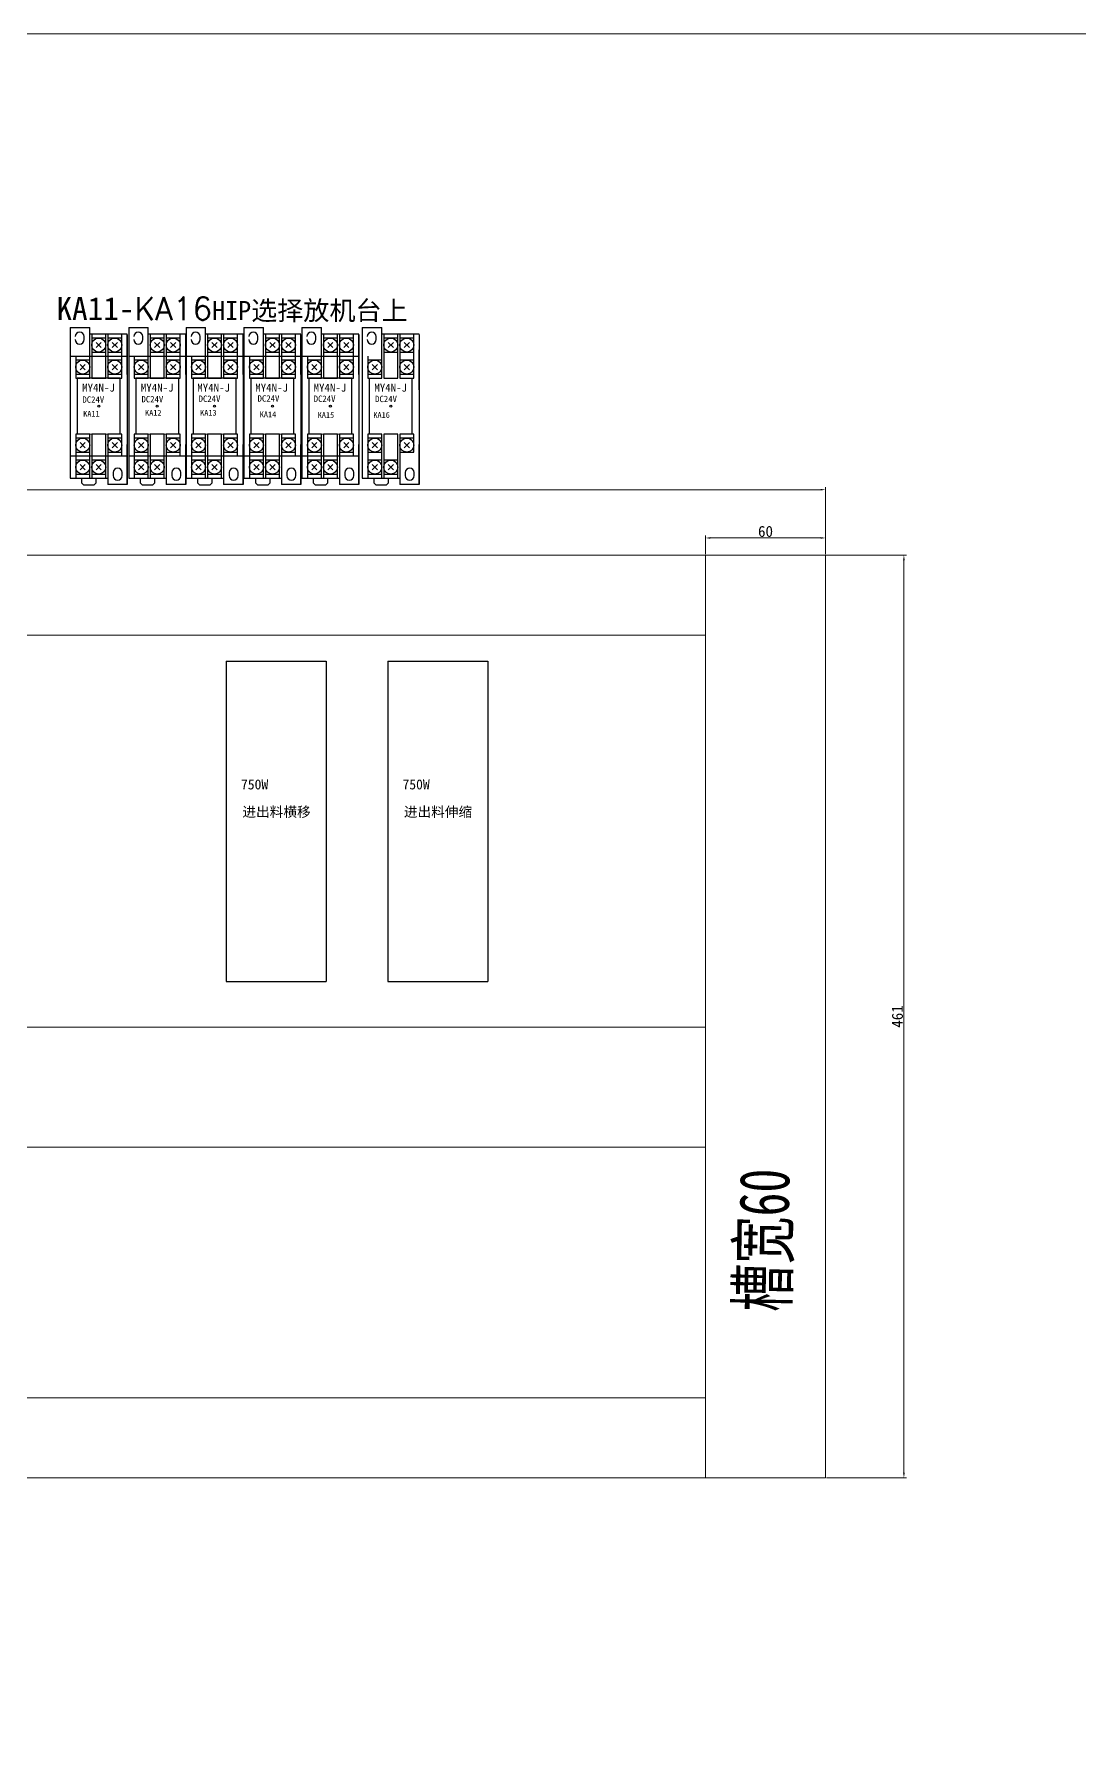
# Model space of a CAD drawing. Extents: x 38255 to 47052, y -6758 to -3353.
# Drawn here: x 44202 to 44724, y -4202 to -3353 of the extents above; entities that cross this region are included whole.
import ezdxf

# ---------------------------------------------------------------- set-up
doc = ezdxf.new("R2010")
doc.units = 0
doc.header["$MEASUREMENT"] = 0
for name, color, linetype in [('DIM', 1, 'Continuous'), ('TEXT', 2, 'Continuous'), ('Z_OM_OUTLINE', 7, 'Continuous'), ('外形線', 7, 'Continuous')]:
    doc.layers.add(name, color=color, linetype=linetype)
doc.layers.add('frame', color=7, linetype='Continuous', lineweight=15)
doc.layers.add('標注', color=95, linetype='Continuous', lineweight=13)
doc.styles.add('ST', font='', dxfattribs={"width": 0.8, "height": 300})
doc.styles.get('ST').set_extended_font_data('SimSun')
doc.dimstyles.new('AM_ISO', dxfattribs={"dimtxt": 5.5, "dimasz": 2.5, "dimexe": 1.25, "dimexo": 0.5, "dimgap": 0.5, "dimtad": 1, "dimdsep": 46, "dimtxsty": 'Standard', "dimcen": 0, "dimclrd": 5, "dimclre": 5, "dimclrt": 1, "dimadec": 0, "dimazin": 2, "dimtp": 0.1, "dimtm": 0.1, "dimtfac": 0.71, "dimtmove": 0, "dimatfit": 3, "dimfxl": 1, "dimlwd": -1, "dimlwe": -1, "dimarcsym": 0})

# ---------------------------------------------------------------- blocks, each defined once
blk = doc.blocks.new('zw$4266')
at = {"lineweight": -2}
for p, q in [((0, 160), (50, 160)), ((0, 160), (0, 0)), ((50, 160), (50, 0)), ((0, 0), (50, 0))]:
    blk.add_line(p, q, dxfattribs=at)
blk = doc.blocks.new('*D179')
at = {"layer": 'Defpoints', "color": 0, "lineweight": 0}
for p in [(44597.29, -3581), (41717.29, -3613.76), (44597.29, -3613.76)]:
    blk.add_point(p, dxfattribs=at)
at = {"layer": 'frame', "color": 5}
for p, q in [((41717.29, -3613.26), (41717.29, -3579.75)), ((41719.79, -3581), (44594.79, -3581)), ((44597.29, -3613.26), (44597.29, -3579.75))]:
    blk.add_line(p, q, dxfattribs=at)
at = {"layer": 'frame', "color": 5, "lineweight": 0}
for points in [[(41719.79, -3580.59), (41719.79, -3581.42), (41717.29, -3581)], [(44594.79, -3581.42), (44594.79, -3580.59), (44597.29, -3581)]]:
    blk.add_solid(points, dxfattribs=at)
at = {"layer": 'frame', "color": 1, "lineweight": 0, "insert": (43153.03, -3577.75), "char_height": 5.5, "attachment_point": 5}
blk.add_mtext('2880', dxfattribs=at)
blk = doc.blocks.new('*D182')
at = {"layer": 'Defpoints', "color": 0, "lineweight": 0}
for p in [(44597.29, -3605.12), (44537.29, -3613.76), (44597.29, -3613.76)]:
    blk.add_point(p, dxfattribs=at)
at = {"layer": 'frame', "color": 5}
for p, q in [((44537.29, -3613.26), (44537.29, -3603.87)), ((44539.79, -3605.12), (44594.79, -3605.12)), ((44597.29, -3613.26), (44597.29, -3603.87))]:
    blk.add_line(p, q, dxfattribs=at)
at = {"layer": 'frame', "color": 5, "lineweight": 0}
for points in [[(44539.79, -3604.7), (44539.79, -3605.54), (44537.29, -3605.12)], [(44594.79, -3605.54), (44594.79, -3604.7), (44597.29, -3605.12)]]:
    blk.add_solid(points, dxfattribs=at)
at = {"layer": 'frame', "color": 1, "lineweight": 0, "insert": (44567.29, -3601.87), "char_height": 5.5, "attachment_point": 5}
blk.add_mtext('60', dxfattribs=at)
blk = doc.blocks.new('*D183')
at = {"layer": 'Defpoints', "color": 0, "lineweight": 0}
for p in [(44597.29, -3613.76), (44636.44, -3613.76), (44597.29, -4074.76)]:
    blk.add_point(p, dxfattribs=at)
at = {"layer": 'frame', "color": 5}
for p, q in [((44597.79, -3613.76), (44637.69, -3613.76)), ((44636.44, -4072.26), (44636.44, -3616.26)), ((44597.79, -4074.76), (44637.69, -4074.76))]:
    blk.add_line(p, q, dxfattribs=at)
at = {"layer": 'frame', "color": 5, "lineweight": 0}
for points in [[(44636.86, -3616.26), (44636.02, -3616.26), (44636.44, -3613.76)], [(44636.02, -4072.26), (44636.86, -4072.26), (44636.44, -4074.76)]]:
    blk.add_solid(points, dxfattribs=at)
at = {"layer": 'frame', "color": 1, "lineweight": 0, "insert": (44633.19, -3844.26), "char_height": 5.5, "attachment_point": 5, "rotation": 90}
blk.add_mtext('461', dxfattribs=at)

msp = doc.modelspace()

# ---------------------------------------------------------------- linework, layer by layer
at = {"lineweight": -2}
msp.add_line((44219.889, -3499.962), (44219.889, -3575.212), dxfattribs=at)
for p, q in [((44248.389, -3503.462), (44248.389, -3578.462)), ((44248.389, -3503.462), (44248.389, -3578.462)), ((44248.389, -3503.462), (44248.389, -3578.462)), ((44248.389, -3503.462), (44248.389, -3523.462)), ((44248.389, -3516.462), (44248.389, -3503.462)), ((44248.389, -3516.462), (44248.389, -3503.462)), ((44277.636, -3503.462), (44277.636, -3578.462)), ((44277.636, -3503.462), (44277.636, -3578.462)), ((44277.636, -3503.462), (44277.636, -3578.462)), ((44277.636, -3503.462), (44277.636, -3523.462)), ((44277.636, -3516.462), (44277.636, -3503.462)), ((44277.636, -3516.462), (44277.636, -3503.462)), ((44306.257, -3503.462), (44306.257, -3578.462)), ((44306.257, -3503.462), (44306.257, -3578.462)), ((44306.257, -3503.462), (44306.257, -3578.462)), ((44306.257, -3503.462), (44306.257, -3523.462)), ((44306.257, -3516.462), (44306.257, -3503.462)), ((44306.257, -3516.462), (44306.257, -3503.462)), ((44335.191, -3503.462), (44335.191, -3578.462)), ((44335.191, -3503.462), (44335.191, -3578.462)), ((44335.191, -3503.462), (44335.191, -3578.462)), ((44335.191, -3503.462), (44335.191, -3523.462)), ((44335.191, -3516.462), (44335.191, -3503.462)), ((44335.191, -3516.462), (44335.191, -3503.462)), ((44364.125, -3503.462), (44364.125, -3578.462)), ((44364.125, -3503.462), (44364.125, -3578.462)), ((44364.125, -3503.462), (44364.125, -3578.462)), ((44364.125, -3503.462), (44364.125, -3523.462)), ((44364.125, -3516.462), (44364.125, -3503.462)), ((44364.125, -3516.462), (44364.125, -3503.462)), ((44394.31, -3511.146), (44394.31, -3531.146)), ((44394.31, -3524.146), (44394.31, -3511.146)), ((44394.31, -3524.146), (44394.31, -3511.146)), ((44248.389, -3523.462), (44248.389, -3516.462)), ((44248.389, -3523.462), (44248.389, -3516.462)), ((44277.636, -3523.462), (44277.636, -3516.462)), ((44277.636, -3523.462), (44277.636, -3516.462)), ((44306.257, -3523.462), (44306.257, -3516.462)), ((44306.257, -3523.462), (44306.257, -3516.462)), ((44335.191, -3523.462), (44335.191, -3516.462)), ((44335.191, -3523.462), (44335.191, -3516.462)), ((44364.125, -3523.462), (44364.125, -3516.462)), ((44364.125, -3523.462), (44364.125, -3516.462)), ((44394.31, -3531.146), (44394.31, -3524.146)), ((44394.31, -3531.146), (44394.31, -3524.146)), ((44248.389, -3578.462), (44248.389, -3558.462)), ((44248.389, -3578.462), (44248.389, -3558.462)), ((44248.389, -3558.462), (44248.389, -3565.462)), ((44277.636, -3578.462), (44277.636, -3558.462)), ((44277.636, -3578.462), (44277.636, -3558.462)), ((44277.636, -3558.462), (44277.636, -3565.462)), ((44306.257, -3578.462), (44306.257, -3558.462)), ((44306.257, -3578.462), (44306.257, -3558.462)), ((44306.257, -3558.462), (44306.257, -3565.462)), ((44335.191, -3578.462), (44335.191, -3558.462)), ((44335.191, -3578.462), (44335.191, -3558.462)), ((44335.191, -3558.462), (44335.191, -3565.462)), ((44364.125, -3578.462), (44364.125, -3558.462)), ((44364.125, -3578.462), (44364.125, -3558.462)), ((44364.125, -3558.462), (44364.125, -3565.462)), ((44394.31, -3578.462), (44394.31, -3558.462)), ((44394.31, -3578.462), (44394.31, -3566.146)), ((44394.31, -3566.146), (44394.31, -3573.146))]:
    msp.add_line(p, q)
at = {"linetype": 'Continuous'}
for p, q in [((44248.389, -3503.462), (44248.389, -3578.462)), ((44277.636, -3503.462), (44277.636, -3578.462)), ((44306.257, -3503.462), (44306.257, -3578.462)), ((44335.191, -3503.462), (44335.191, -3578.462)), ((44364.125, -3503.462), (44364.125, -3578.462)), ((44394.31, -3503.462), (44394.31, -3578.462))]:
    msp.add_line(p, q, dxfattribs=at)
at = {"color": 7, "linetype": 'Continuous'}
for p, q in [((44223.389, -3525.212), (44223.389, -3553.212)), ((44244.889, -3525.212), (44223.389, -3525.212)), ((44244.889, -3553.212), (44244.889, -3525.212)), ((44274.136, -3525.212), (44252.636, -3525.212)), ((44252.636, -3525.212), (44252.636, -3553.212)), ((44274.136, -3553.212), (44274.136, -3525.212)), ((44281.257, -3525.212), (44281.257, -3553.212)), ((44302.757, -3525.212), (44281.257, -3525.212)), ((44302.757, -3553.212), (44302.757, -3525.212)), ((44331.691, -3525.212), (44310.191, -3525.212)), ((44310.191, -3525.212), (44310.191, -3553.212)), ((44331.691, -3553.212), (44331.691, -3525.212)), ((44360.625, -3525.212), (44339.125, -3525.212)), ((44339.125, -3525.212), (44339.125, -3553.212)), ((44360.625, -3553.212), (44360.625, -3525.212)), ((44369.31, -3525.212), (44369.31, -3553.212)), ((44390.81, -3553.212), (44390.81, -3525.212))]:
    msp.add_line(p, q, dxfattribs=at)
for centre in [(44234.139, -3539.212), (44263.386, -3539.212), (44292.007, -3539.212), (44320.941, -3539.212), (44349.875, -3539.212), (44380.06, -3539.212)]:
    msp.add_circle(centre, 0.5, dxfattribs=at)
at = {"layer": 'DIM', "color": 0}
for p, q in [((44248.389, -3503.462), (44248.389, -3578.462)), ((44277.636, -3503.462), (44277.636, -3578.462)), ((44306.257, -3503.462), (44306.257, -3578.462)), ((44335.191, -3503.462), (44335.191, -3578.462)), ((44364.125, -3503.462), (44364.125, -3578.462))]:
    msp.add_line(p, q, dxfattribs=at)
at = {"layer": 'frame', "lineweight": 0}
for p, q in [((44537.288, -4074.761), (44537.288, -3613.761)), ((44597.788, -3613.761), (44557.788, -3613.761)), ((43294.907, -3653.761), (44537.288, -3653.761)), ((44537.288, -3849.609), (43294.907, -3849.609)), ((44537.288, -3909.609), (43294.907, -3909.609)), ((43294.907, -4034.761), (44537.288, -4034.761))]:
    msp.add_line(p, q, dxfattribs=at)
for points in [[(38254.906, -3353.25), (46089.02, -3353.25), (46089.02, -6757.915), (38254.906, -6757.915)], [(44597.288, -3613.761), (41717.288, -3613.761), (41717.288, -4074.761), (44597.288, -4074.761)]]:
    msp.add_lwpolyline(points, close=True, dxfattribs=at)
at = {"layer": 'TEXT', "linetype": 'Continuous'}
for p, q in [((44248.389, -3503.462), (44248.389, -3573.462)), ((44277.636, -3503.462), (44277.636, -3573.462)), ((44306.257, -3503.462), (44306.257, -3573.462)), ((44335.191, -3503.462), (44335.191, -3573.462)), ((44364.125, -3503.462), (44364.125, -3573.462))]:
    msp.add_line(p, q, dxfattribs=at)
at = {"layer": 'Z_OM_OUTLINE'}
for p, q in [((44219.889, -3499.962), (44229.639, -3499.962)), ((44226.889, -3505.962), (44226.889, -3504.462)), ((44229.639, -3525.212), (44229.639, -3499.962)), ((44248.389, -3503.212), (44229.639, -3503.212)), ((44230.639, -3503.212), (44230.639, -3525.212)), ((44237.639, -3525.212), (44237.639, -3503.212)), ((44238.639, -3503.212), (44238.639, -3525.212)), ((44245.639, -3525.212), (44245.639, -3503.212)), ((44249.136, -3499.962), (44249.136, -3575.212)), ((44249.136, -3499.962), (44258.886, -3499.962)), ((44256.136, -3505.962), (44256.136, -3504.462)), ((44258.886, -3525.212), (44258.886, -3499.962)), ((44277.636, -3503.212), (44258.886, -3503.212)), ((44259.886, -3503.212), (44259.886, -3525.212)), ((44266.886, -3525.212), (44266.886, -3503.212)), ((44267.886, -3503.212), (44267.886, -3525.212)), ((44274.886, -3525.212), (44274.886, -3503.212)), ((44277.757, -3499.962), (44277.757, -3575.212)), ((44277.757, -3499.962), (44287.507, -3499.962)), ((44284.757, -3505.962), (44284.757, -3504.462)), ((44287.507, -3525.212), (44287.507, -3499.962)), ((44306.257, -3503.212), (44287.507, -3503.212)), ((44288.507, -3503.212), (44288.507, -3525.212)), ((44295.507, -3525.212), (44295.507, -3503.212)), ((44296.507, -3503.212), (44296.507, -3525.212)), ((44303.507, -3525.212), (44303.507, -3503.212)), ((44306.691, -3499.962), (44306.691, -3575.212)), ((44306.691, -3499.962), (44316.441, -3499.962)), ((44313.691, -3505.962), (44313.691, -3504.462)), ((44316.441, -3525.212), (44316.441, -3499.962)), ((44335.191, -3503.212), (44316.441, -3503.212)), ((44317.441, -3503.212), (44317.441, -3525.212)), ((44324.441, -3525.212), (44324.441, -3503.212)), ((44325.441, -3503.212), (44325.441, -3525.212)), ((44332.441, -3525.212), (44332.441, -3503.212)), ((44335.625, -3499.962), (44335.625, -3575.212)), ((44335.625, -3499.962), (44345.375, -3499.962)), ((44342.625, -3505.962), (44342.625, -3504.462)), ((44345.375, -3525.212), (44345.375, -3499.962)), ((44364.125, -3503.212), (44345.375, -3503.212)), ((44346.375, -3503.212), (44346.375, -3525.212)), ((44353.375, -3525.212), (44353.375, -3503.212)), ((44354.375, -3503.212), (44354.375, -3525.212)), ((44361.375, -3525.212), (44361.375, -3503.212)), ((44365.81, -3499.962), (44365.81, -3575.212)), ((44365.81, -3499.962), (44375.56, -3499.962)), ((44372.81, -3505.962), (44372.81, -3504.462)), ((44375.56, -3525.212), (44375.56, -3499.962)), ((44394.31, -3503.212), (44375.56, -3503.212)), ((44376.56, -3503.212), (44376.56, -3525.212)), ((44383.56, -3525.212), (44383.56, -3503.212)), ((44384.56, -3503.212), (44384.56, -3525.212)), ((44391.56, -3525.212), (44391.56, -3503.212)), ((44237.639, -3505.212), (44230.639, -3505.212)), ((44230.639, -3512.212), (44237.639, -3512.212)), ((44232.828, -3510.023), (44235.449, -3507.401)), ((44235.449, -3510.023), (44232.828, -3507.401)), ((44245.639, -3505.212), (44238.639, -3505.212)), ((44238.639, -3512.212), (44245.639, -3512.212)), ((44243.449, -3510.023), (44240.828, -3507.401)), ((44240.828, -3510.023), (44243.449, -3507.401)), ((44266.886, -3505.212), (44259.886, -3505.212)), ((44259.886, -3512.212), (44266.886, -3512.212)), ((44262.075, -3510.023), (44264.696, -3507.401)), ((44264.696, -3510.023), (44262.075, -3507.401)), ((44274.886, -3505.212), (44267.886, -3505.212)), ((44267.886, -3512.212), (44274.886, -3512.212)), ((44272.696, -3510.023), (44270.075, -3507.401)), ((44270.075, -3510.023), (44272.696, -3507.401)), ((44295.507, -3505.212), (44288.507, -3505.212)), ((44288.507, -3512.212), (44295.507, -3512.212)), ((44290.696, -3510.023), (44293.318, -3507.401)), ((44293.318, -3510.023), (44290.696, -3507.401)), ((44303.507, -3505.212), (44296.507, -3505.212)), ((44296.507, -3512.212), (44303.507, -3512.212)), ((44301.318, -3510.023), (44298.696, -3507.401)), ((44298.696, -3510.023), (44301.318, -3507.401)), ((44324.441, -3505.212), (44317.441, -3505.212)), ((44317.441, -3512.212), (44324.441, -3512.212)), ((44319.63, -3510.023), (44322.252, -3507.401)), ((44322.252, -3510.023), (44319.63, -3507.401)), ((44332.441, -3505.212), (44325.441, -3505.212)), ((44325.441, -3512.212), (44332.441, -3512.212)), ((44330.252, -3510.023), (44327.63, -3507.401)), ((44327.63, -3510.023), (44330.252, -3507.401)), ((44353.375, -3505.212), (44346.375, -3505.212)), ((44346.375, -3512.212), (44353.375, -3512.212)), ((44348.565, -3510.023), (44351.186, -3507.401)), ((44351.186, -3510.023), (44348.565, -3507.401)), ((44361.375, -3505.212), (44354.375, -3505.212)), ((44354.375, -3512.212), (44361.375, -3512.212)), ((44359.186, -3510.023), (44356.565, -3507.401)), ((44356.565, -3510.023), (44359.186, -3507.401)), ((44383.56, -3505.212), (44376.56, -3505.212)), ((44376.56, -3512.212), (44383.56, -3512.212)), ((44378.75, -3510.023), (44381.371, -3507.401)), ((44381.371, -3510.023), (44378.75, -3507.401)), ((44391.56, -3505.212), (44384.56, -3505.212)), ((44384.56, -3512.212), (44391.56, -3512.212)), ((44389.371, -3510.023), (44386.75, -3507.401)), ((44386.75, -3510.023), (44389.371, -3507.401)), ((44219.889, -3514.212), (44248.389, -3514.212)), ((44222.639, -3514.212), (44222.639, -3525.212)), ((44229.639, -3516.212), (44222.639, -3516.212)), ((44227.449, -3521.023), (44224.828, -3518.401)), ((44224.828, -3521.023), (44227.449, -3518.401)), ((44245.639, -3516.212), (44238.639, -3516.212)), ((44243.449, -3521.023), (44240.828, -3518.401)), ((44240.828, -3521.023), (44243.449, -3518.401)), ((44249.136, -3514.212), (44277.636, -3514.212)), ((44251.886, -3514.212), (44251.886, -3525.212)), ((44258.886, -3516.212), (44251.886, -3516.212)), ((44256.696, -3521.023), (44254.075, -3518.401)), ((44254.075, -3521.023), (44256.696, -3518.401)), ((44274.886, -3516.212), (44267.886, -3516.212)), ((44272.696, -3521.023), (44270.075, -3518.401)), ((44270.075, -3521.023), (44272.696, -3518.401)), ((44277.757, -3514.212), (44306.257, -3514.212)), ((44280.507, -3514.212), (44280.507, -3525.212)), ((44287.507, -3516.212), (44280.507, -3516.212)), ((44285.318, -3521.023), (44282.696, -3518.401)), ((44282.696, -3521.023), (44285.318, -3518.401)), ((44303.507, -3516.212), (44296.507, -3516.212)), ((44301.318, -3521.023), (44298.696, -3518.401)), ((44298.696, -3521.023), (44301.318, -3518.401)), ((44306.691, -3514.212), (44335.191, -3514.212)), ((44309.441, -3514.212), (44309.441, -3525.212)), ((44316.441, -3516.212), (44309.441, -3516.212)), ((44314.252, -3521.023), (44311.63, -3518.401)), ((44311.63, -3521.023), (44314.252, -3518.401)), ((44332.441, -3516.212), (44325.441, -3516.212)), ((44330.252, -3521.023), (44327.63, -3518.401)), ((44327.63, -3521.023), (44330.252, -3518.401)), ((44335.625, -3514.212), (44364.125, -3514.212)), ((44338.375, -3514.212), (44338.375, -3525.212)), ((44345.375, -3516.212), (44338.375, -3516.212)), ((44343.186, -3521.023), (44340.565, -3518.401)), ((44340.565, -3521.023), (44343.186, -3518.401)), ((44361.375, -3516.212), (44354.375, -3516.212)), ((44359.186, -3521.023), (44356.565, -3518.401)), ((44356.565, -3521.023), (44359.186, -3518.401)), ((44368.56, -3514.212), (44368.56, -3525.212)), ((44375.56, -3516.212), (44368.56, -3516.212)), ((44373.371, -3521.023), (44370.75, -3518.401)), ((44370.75, -3521.023), (44373.371, -3518.401)), ((44391.56, -3516.212), (44384.56, -3516.212)), ((44389.371, -3521.023), (44386.75, -3518.401)), ((44386.75, -3521.023), (44389.371, -3518.401)), ((44222.639, -3523.212), (44229.639, -3523.212)), ((44222.639, -3525.212), (44229.639, -3525.212)), ((44230.639, -3525.212), (44237.639, -3525.212)), ((44238.639, -3523.212), (44245.639, -3523.212)), ((44238.639, -3525.212), (44245.639, -3525.212)), ((44251.886, -3523.212), (44258.886, -3523.212)), ((44251.886, -3525.212), (44258.886, -3525.212)), ((44259.886, -3525.212), (44266.886, -3525.212)), ((44267.886, -3523.212), (44274.886, -3523.212)), ((44267.886, -3525.212), (44274.886, -3525.212)), ((44280.507, -3523.212), (44287.507, -3523.212)), ((44280.507, -3525.212), (44287.507, -3525.212)), ((44288.507, -3525.212), (44295.507, -3525.212)), ((44296.507, -3523.212), (44303.507, -3523.212)), ((44296.507, -3525.212), (44303.507, -3525.212)), ((44309.441, -3523.212), (44316.441, -3523.212)), ((44309.441, -3525.212), (44316.441, -3525.212)), ((44317.441, -3525.212), (44324.441, -3525.212)), ((44325.441, -3523.212), (44332.441, -3523.212)), ((44325.441, -3525.212), (44332.441, -3525.212)), ((44338.375, -3523.212), (44345.375, -3523.212)), ((44338.375, -3525.212), (44345.375, -3525.212)), ((44346.375, -3525.212), (44353.375, -3525.212)), ((44354.375, -3523.212), (44361.375, -3523.212)), ((44354.375, -3525.212), (44361.375, -3525.212)), ((44368.56, -3523.212), (44375.56, -3523.212)), ((44368.56, -3525.212), (44375.56, -3525.212)), ((44376.56, -3525.212), (44383.56, -3525.212)), ((44384.56, -3523.212), (44391.56, -3523.212)), ((44384.56, -3525.212), (44391.56, -3525.212)), ((44222.639, -3553.212), (44222.639, -3575.212)), ((44229.639, -3553.212), (44222.639, -3553.212)), ((44229.639, -3555.212), (44222.639, -3555.212)), ((44229.639, -3575.212), (44229.639, -3553.212)), ((44230.639, -3553.212), (44230.639, -3575.212)), ((44237.639, -3553.212), (44230.639, -3553.212)), ((44237.639, -3575.212), (44237.639, -3553.212)), ((44238.639, -3553.212), (44238.639, -3578.462)), ((44245.639, -3553.212), (44238.639, -3553.212)), ((44245.639, -3555.212), (44238.639, -3555.212)), ((44245.639, -3564.212), (44245.639, -3553.212)), ((44251.886, -3553.212), (44251.886, -3575.212)), ((44258.886, -3553.212), (44251.886, -3553.212)), ((44258.886, -3555.212), (44251.886, -3555.212)), ((44258.886, -3575.212), (44258.886, -3553.212)), ((44259.886, -3553.212), (44259.886, -3575.212)), ((44266.886, -3553.212), (44259.886, -3553.212)), ((44266.886, -3575.212), (44266.886, -3553.212)), ((44267.886, -3553.212), (44267.886, -3578.462)), ((44274.886, -3553.212), (44267.886, -3553.212)), ((44274.886, -3555.212), (44267.886, -3555.212)), ((44274.886, -3564.212), (44274.886, -3553.212)), ((44280.507, -3553.212), (44280.507, -3575.212)), ((44287.507, -3553.212), (44280.507, -3553.212)), ((44287.507, -3555.212), (44280.507, -3555.212)), ((44287.507, -3575.212), (44287.507, -3553.212)), ((44288.507, -3553.212), (44288.507, -3575.212)), ((44295.507, -3553.212), (44288.507, -3553.212)), ((44295.507, -3575.212), (44295.507, -3553.212)), ((44296.507, -3553.212), (44296.507, -3578.462)), ((44303.507, -3553.212), (44296.507, -3553.212)), ((44303.507, -3555.212), (44296.507, -3555.212)), ((44303.507, -3564.212), (44303.507, -3553.212)), ((44309.441, -3553.212), (44309.441, -3575.212)), ((44316.441, -3553.212), (44309.441, -3553.212)), ((44316.441, -3555.212), (44309.441, -3555.212)), ((44316.441, -3575.212), (44316.441, -3553.212)), ((44317.441, -3553.212), (44317.441, -3575.212)), ((44324.441, -3553.212), (44317.441, -3553.212)), ((44324.441, -3575.212), (44324.441, -3553.212)), ((44325.441, -3553.212), (44325.441, -3578.462)), ((44332.441, -3553.212), (44325.441, -3553.212)), ((44332.441, -3555.212), (44325.441, -3555.212)), ((44332.441, -3564.212), (44332.441, -3553.212)), ((44338.375, -3553.212), (44338.375, -3575.212)), ((44345.375, -3553.212), (44338.375, -3553.212)), ((44345.375, -3555.212), (44338.375, -3555.212)), ((44345.375, -3575.212), (44345.375, -3553.212)), ((44346.375, -3553.212), (44346.375, -3575.212)), ((44353.375, -3553.212), (44346.375, -3553.212)), ((44353.375, -3575.212), (44353.375, -3553.212)), ((44361.375, -3553.212), (44354.375, -3553.212)), ((44354.375, -3553.212), (44354.375, -3578.462)), ((44361.375, -3555.212), (44354.375, -3555.212)), ((44361.375, -3564.212), (44361.375, -3553.212)), ((44368.56, -3553.212), (44368.56, -3575.212)), ((44375.56, -3553.212), (44368.56, -3553.212)), ((44375.56, -3555.212), (44368.56, -3555.212)), ((44375.56, -3575.212), (44375.56, -3553.212)), ((44376.56, -3553.212), (44376.56, -3575.212)), ((44383.56, -3553.212), (44376.56, -3553.212)), ((44383.56, -3575.212), (44383.56, -3553.212)), ((44384.56, -3553.212), (44384.56, -3578.462)), ((44391.56, -3553.212), (44384.56, -3553.212)), ((44391.56, -3555.212), (44384.56, -3555.212)), ((44391.56, -3562.212), (44391.56, -3553.212)), ((44222.639, -3562.212), (44229.639, -3562.212)), ((44224.828, -3560.023), (44227.449, -3557.401)), ((44227.449, -3560.023), (44224.828, -3557.401)), ((44238.639, -3562.212), (44245.639, -3562.212)), ((44240.828, -3560.023), (44243.449, -3557.401)), ((44243.449, -3560.023), (44240.828, -3557.401)), ((44251.886, -3562.212), (44258.886, -3562.212)), ((44254.075, -3560.023), (44256.696, -3557.401)), ((44256.696, -3560.023), (44254.075, -3557.401)), ((44267.886, -3562.212), (44274.886, -3562.212)), ((44270.075, -3560.023), (44272.696, -3557.401)), ((44272.696, -3560.023), (44270.075, -3557.401)), ((44280.507, -3562.212), (44287.507, -3562.212)), ((44285.318, -3560.023), (44282.696, -3557.401)), ((44282.696, -3560.023), (44285.318, -3557.401)), ((44296.507, -3562.212), (44303.507, -3562.212)), ((44301.318, -3560.023), (44298.696, -3557.401)), ((44298.696, -3560.023), (44301.318, -3557.401)), ((44309.441, -3562.212), (44316.441, -3562.212)), ((44314.252, -3560.023), (44311.63, -3557.401)), ((44311.63, -3560.023), (44314.252, -3557.401)), ((44325.441, -3562.212), (44332.441, -3562.212)), ((44330.252, -3560.023), (44327.63, -3557.401)), ((44327.63, -3560.023), (44330.252, -3557.401)), ((44338.375, -3562.212), (44345.375, -3562.212)), ((44343.186, -3560.023), (44340.565, -3557.401)), ((44340.565, -3560.023), (44343.186, -3557.401)), ((44354.375, -3562.212), (44361.375, -3562.212)), ((44359.186, -3560.023), (44356.565, -3557.401)), ((44356.565, -3560.023), (44359.186, -3557.401)), ((44368.56, -3562.212), (44375.56, -3562.212)), ((44373.371, -3560.023), (44370.75, -3557.401)), ((44370.75, -3560.023), (44373.371, -3557.401)), ((44384.56, -3562.212), (44391.56, -3562.212)), ((44389.371, -3560.023), (44386.75, -3557.401)), ((44386.75, -3560.023), (44389.371, -3557.401)), ((44248.389, -3564.212), (44219.889, -3564.212)), ((44229.639, -3566.212), (44222.639, -3566.212)), ((44224.828, -3571.023), (44227.449, -3568.401)), ((44227.449, -3571.023), (44224.828, -3568.401)), ((44237.639, -3566.212), (44230.639, -3566.212)), ((44232.828, -3571.023), (44235.449, -3568.401)), ((44235.449, -3571.023), (44232.828, -3568.401)), ((44241.389, -3572.462), (44241.389, -3573.962)), ((44245.889, -3573.962), (44245.889, -3572.462)), ((44277.636, -3564.212), (44249.136, -3564.212)), ((44258.886, -3566.212), (44251.886, -3566.212)), ((44254.075, -3571.023), (44256.696, -3568.401)), ((44256.696, -3571.023), (44254.075, -3568.401)), ((44266.886, -3566.212), (44259.886, -3566.212)), ((44262.075, -3571.023), (44264.696, -3568.401)), ((44264.696, -3571.023), (44262.075, -3568.401)), ((44270.636, -3572.462), (44270.636, -3573.962)), ((44275.136, -3573.962), (44275.136, -3572.462)), ((44306.257, -3564.212), (44277.757, -3564.212)), ((44287.507, -3566.212), (44280.507, -3566.212)), ((44285.318, -3571.023), (44282.696, -3568.401)), ((44282.696, -3571.023), (44285.318, -3568.401)), ((44295.507, -3566.212), (44288.507, -3566.212)), ((44293.318, -3571.023), (44290.696, -3568.401)), ((44290.696, -3571.023), (44293.318, -3568.401)), ((44299.257, -3572.462), (44299.257, -3573.962)), ((44303.757, -3573.962), (44303.757, -3572.462)), ((44335.191, -3564.212), (44306.691, -3564.212)), ((44316.441, -3566.212), (44309.441, -3566.212)), ((44314.252, -3571.023), (44311.63, -3568.401)), ((44311.63, -3571.023), (44314.252, -3568.401)), ((44324.441, -3566.212), (44317.441, -3566.212)), ((44322.252, -3571.023), (44319.63, -3568.401)), ((44319.63, -3571.023), (44322.252, -3568.401)), ((44328.191, -3572.462), (44328.191, -3573.962)), ((44332.691, -3573.962), (44332.691, -3572.462)), ((44364.125, -3564.212), (44335.625, -3564.212)), ((44345.375, -3566.212), (44338.375, -3566.212)), ((44343.186, -3571.023), (44340.565, -3568.401)), ((44340.565, -3571.023), (44343.186, -3568.401)), ((44353.375, -3566.212), (44346.375, -3566.212)), ((44351.186, -3571.023), (44348.565, -3568.401)), ((44348.565, -3571.023), (44351.186, -3568.401)), ((44357.125, -3572.462), (44357.125, -3573.962)), ((44361.625, -3573.962), (44361.625, -3572.462)), ((44375.56, -3566.212), (44368.56, -3566.212)), ((44370.75, -3571.023), (44373.371, -3568.401)), ((44373.371, -3571.023), (44370.75, -3568.401)), ((44383.56, -3566.212), (44376.56, -3566.212)), ((44378.75, -3571.023), (44381.371, -3568.401)), ((44381.371, -3571.023), (44378.75, -3568.401)), ((44387.31, -3572.462), (44387.31, -3573.962)), ((44391.81, -3573.962), (44391.81, -3572.462)), ((44219.889, -3575.212), (44238.639, -3575.212)), ((44222.639, -3573.212), (44229.639, -3573.212)), ((44225.764, -3577.812), (44225.764, -3575.212)), ((44226.764, -3578.812), (44225.764, -3577.812)), ((44231.764, -3578.812), (44226.764, -3578.812)), ((44230.639, -3573.212), (44237.639, -3573.212)), ((44232.764, -3577.812), (44231.764, -3578.812)), ((44232.764, -3575.212), (44232.764, -3577.812)), ((44248.389, -3578.462), (44238.639, -3578.462)), ((44249.136, -3575.212), (44267.886, -3575.212)), ((44251.886, -3573.212), (44258.886, -3573.212)), ((44255.011, -3577.812), (44255.011, -3575.212)), ((44256.011, -3578.812), (44255.011, -3577.812)), ((44261.011, -3578.812), (44256.011, -3578.812)), ((44259.886, -3573.212), (44266.886, -3573.212)), ((44262.011, -3577.812), (44261.011, -3578.812)), ((44262.011, -3575.212), (44262.011, -3577.812)), ((44277.636, -3578.462), (44267.886, -3578.462)), ((44277.757, -3575.212), (44296.507, -3575.212)), ((44280.507, -3573.212), (44287.507, -3573.212)), ((44283.632, -3577.812), (44283.632, -3575.212)), ((44284.632, -3578.812), (44283.632, -3577.812)), ((44289.632, -3578.812), (44284.632, -3578.812)), ((44288.507, -3573.212), (44295.507, -3573.212)), ((44290.632, -3577.812), (44289.632, -3578.812)), ((44290.632, -3575.212), (44290.632, -3577.812)), ((44306.257, -3578.462), (44296.507, -3578.462)), ((44306.691, -3575.212), (44325.441, -3575.212)), ((44309.441, -3573.212), (44316.441, -3573.212)), ((44312.566, -3577.812), (44312.566, -3575.212)), ((44313.566, -3578.812), (44312.566, -3577.812)), ((44318.566, -3578.812), (44313.566, -3578.812)), ((44317.441, -3573.212), (44324.441, -3573.212)), ((44319.566, -3577.812), (44318.566, -3578.812)), ((44319.566, -3575.212), (44319.566, -3577.812)), ((44335.191, -3578.462), (44325.441, -3578.462)), ((44335.625, -3575.212), (44354.375, -3575.212)), ((44338.375, -3573.212), (44345.375, -3573.212)), ((44341.5, -3577.812), (44341.5, -3575.212)), ((44342.5, -3578.812), (44341.5, -3577.812)), ((44347.5, -3578.812), (44342.5, -3578.812)), ((44346.375, -3573.212), (44353.375, -3573.212)), ((44348.5, -3577.812), (44347.5, -3578.812)), ((44348.5, -3575.212), (44348.5, -3577.812)), ((44364.125, -3578.462), (44354.375, -3578.462)), ((44365.81, -3575.212), (44384.56, -3575.212)), ((44368.56, -3573.212), (44375.56, -3573.212)), ((44371.685, -3577.812), (44371.685, -3575.212)), ((44372.685, -3578.812), (44371.685, -3577.812)), ((44377.685, -3578.812), (44372.685, -3578.812)), ((44376.56, -3573.212), (44383.56, -3573.212)), ((44378.685, -3577.812), (44377.685, -3578.812)), ((44378.685, -3575.212), (44378.685, -3577.812)), ((44394.31, -3578.462), (44384.56, -3578.462))]:
    msp.add_line(p, q, dxfattribs=at)
for centre in [(44234.139, -3508.712), (44242.139, -3508.712), (44263.386, -3508.712), (44271.386, -3508.712), (44292.007, -3508.712), (44300.007, -3508.712), (44320.941, -3508.712), (44328.941, -3508.712), (44349.875, -3508.712), (44357.875, -3508.712), (44380.06, -3508.712), (44388.06, -3508.712), (44226.139, -3519.712), (44242.139, -3519.712), (44255.386, -3519.712), (44271.386, -3519.712), (44284.007, -3519.712), (44300.007, -3519.712), (44312.941, -3519.712), (44328.941, -3519.712), (44341.875, -3519.712), (44357.875, -3519.712), (44372.06, -3519.712), (44388.06, -3519.712), (44226.139, -3558.712), (44242.139, -3558.712), (44255.386, -3558.712), (44271.386, -3558.712), (44284.007, -3558.712), (44300.007, -3558.712), (44312.941, -3558.712), (44328.941, -3558.712), (44341.875, -3558.712), (44357.875, -3558.712), (44372.06, -3558.712), (44388.06, -3558.712), (44226.139, -3569.712), (44234.139, -3569.712), (44255.386, -3569.712), (44263.386, -3569.712), (44284.007, -3569.712), (44292.007, -3569.712), (44312.941, -3569.712), (44320.941, -3569.712), (44341.875, -3569.712), (44349.875, -3569.712), (44372.06, -3569.712), (44380.06, -3569.712)]:
    msp.add_circle(centre, 3.498, dxfattribs=at)
for centre, start, end in [((44224.639, -3504.462), 0, 180), ((44253.886, -3504.462), 0, 180), ((44282.507, -3504.462), 0, 180), ((44311.441, -3504.462), 0, 180), ((44340.375, -3504.462), 0, 180), ((44370.56, -3504.462), 0, 180), ((44224.639, -3505.962), 180, 0), ((44253.886, -3505.962), 180, 0), ((44282.507, -3505.962), 180, 0), ((44311.441, -3505.962), 180, 0), ((44340.375, -3505.962), 180, 0), ((44370.56, -3505.962), 180, 0), ((44243.639, -3572.462), 0, 180), ((44272.886, -3572.462), 0, 180), ((44301.507, -3572.462), 0, 180), ((44330.441, -3572.462), 0, 180), ((44359.375, -3572.462), 0, 180), ((44389.56, -3572.462), 0, 180), ((44243.639, -3573.962), 180, 0), ((44272.886, -3573.962), 180, 0), ((44301.507, -3573.962), 180, 0), ((44330.441, -3573.962), 180, 0), ((44359.375, -3573.962), 180, 0), ((44389.56, -3573.962), 180, 0)]:
    msp.add_arc(centre, 2.25, start, end, dxfattribs=at)
at = {"layer": '標注', "color": 0}
for p, q in [((44244.889, -3553.212), (44223.389, -3553.212)), ((44274.136, -3553.212), (44252.636, -3553.212)), ((44302.757, -3553.212), (44281.257, -3553.212)), ((44331.691, -3553.212), (44310.191, -3553.212)), ((44360.625, -3553.212), (44339.125, -3553.212))]:
    msp.add_line(p, q, dxfattribs=at)

# ---------------------------------------------------------------- block references
at = {"lineweight": -2}
for p in [(44297.84, -3826.733), (44378.528, -3826.733)]:
    msp.add_blockref('zw$4266', p, dxfattribs=at)

# ---------------------------------------------------------------- texts
at = {"lineweight": 0, "attachment_point": 1}
for s, insert, char_height in [('{\\C1;KA11-\\Ftxt.shx|c1;KA16\\f新宋体|b0|i0|c134|p0;\\H0.833333x;\\C256;HIP选择放机台上}', (44213.024, -3484.777), 11.46306), ('{\\C1;KA11}', (44226.392, -3541.631), 2.88), ('{\\C1;KA12}', (44257.297, -3541.138), 2.88), ('{\\C1;KA13}', (44284.827, -3541.113), 2.88), ('{\\C1;KA14}', (44314.593, -3541.915), 2.88), ('{\\C1;KA15}', (44343.558, -3542.235), 2.88), ('{\\C1;KA16}', (44371.368, -3542.235), 2.88)]:
    msp.add_mtext(s, dxfattribs=dict(at, insert=insert, char_height=char_height))
at = {"lineweight": 0, "char_height": 5, "width": 35.14481, "attachment_point": 1}
for s, insert in [('{\\f宋体|b0|i0|c134|p2;750W}', (44305.224, -3725.781)), ('{\\f宋体|b0|i0|c134|p2;750W}', (44385.911, -3725.781)), ('{\\f宋体|b0|i0|c134|p2;进出料横移}', (44305.94, -3739.506)), ('{\\f宋体|b0|i0|c134|p2;进出料伸缩}', (44386.628, -3739.506))]:
    msp.add_mtext(s, dxfattribs=dict(at, insert=insert))
at = {"layer": 'TEXT', "color": 0, "style": 'ST', "width": 0.7}
msp.add_text('槽宽60', height=24.9787, rotation=89.060809, dxfattribs=at).set_placement((44578.124, -3992.022))
at = {"layer": '外形線', "color": 0, "linetype": 'ByBlock', "ltscale": 8, "attachment_point": 1}
for s, insert, char_height in [('{\\fSimSun|b0|i0|c134|p2;\\C3;MY4N-J}', (44225.866, -3528.001), 4), ('{\\fSimSun|b0|i0|c134|p2;\\C3;MY4N-J}', (44255.189, -3528.001), 4), ('{\\fSimSun|b0|i0|c134|p2;\\C3;MY4N-J}', (44283.396, -3528.001), 4), ('{\\fSimSun|b0|i0|c134|p2;\\C3;MY4N-J}', (44312.362, -3528.001), 4), ('{\\fSimSun|b0|i0|c134|p2;\\C3;MY4N-J}', (44341.507, -3528.001), 4), ('{\\fSimSun|b0|i0|c134|p2;\\C3;MY4N-J}', (44371.85, -3528.001), 4), ('{\\C3;DC24V}', (44226.005, -3534.359), 3.2), ('{\\C3;DC24V}', (44255.511, -3534.159), 3.2), ('{\\C3;DC24V}', (44284.062, -3533.926), 3.2), ('{\\C3;DC24V}', (44313.51, -3533.809), 3.2), ('{\\C3;DC24V}', (44341.556, -3533.926), 3.2), ('{\\C3;DC24V}', (44372.255, -3534.042), 3.2)]:
    msp.add_mtext(s, dxfattribs=dict(at, insert=insert, char_height=char_height))

# ---------------------------------------------------------------- dimensions: what is measured, and where the dimension line sits
at = {"layer": 'frame', "lineweight": 0}
dim = msp.add_linear_dim(base=(44597.288, -3581.003), p1=(41717.288, -3613.761), p2=(44597.288, -3613.761), dimstyle='AM_ISO', dxfattribs=at)
dim.commit()
dim.dimension.update_dxf_attribs({"geometry": '*D179', "text_midpoint": (43153.032, -3581.003), "dimtype": 160})
dim = msp.add_linear_dim(base=(44597.288, -3605.121), p1=(44537.288, -3613.761), p2=(44597.288, -3613.761), dimstyle='AM_ISO', dxfattribs=at)
dim.commit()
dim.dimension.update_dxf_attribs({"geometry": '*D182', "text_midpoint": (44567.288, -3601.871)})
dim = msp.add_linear_dim(base=(44636.439, -3613.761), p1=(44597.288, -4074.761), p2=(44597.288, -3613.761), angle=90, dimstyle='AM_ISO', dxfattribs=at)
dim.commit()
dim.dimension.update_dxf_attribs({"geometry": '*D183', "text_midpoint": (44633.189, -3844.261)})

doc.saveas('drawing.dxf')
